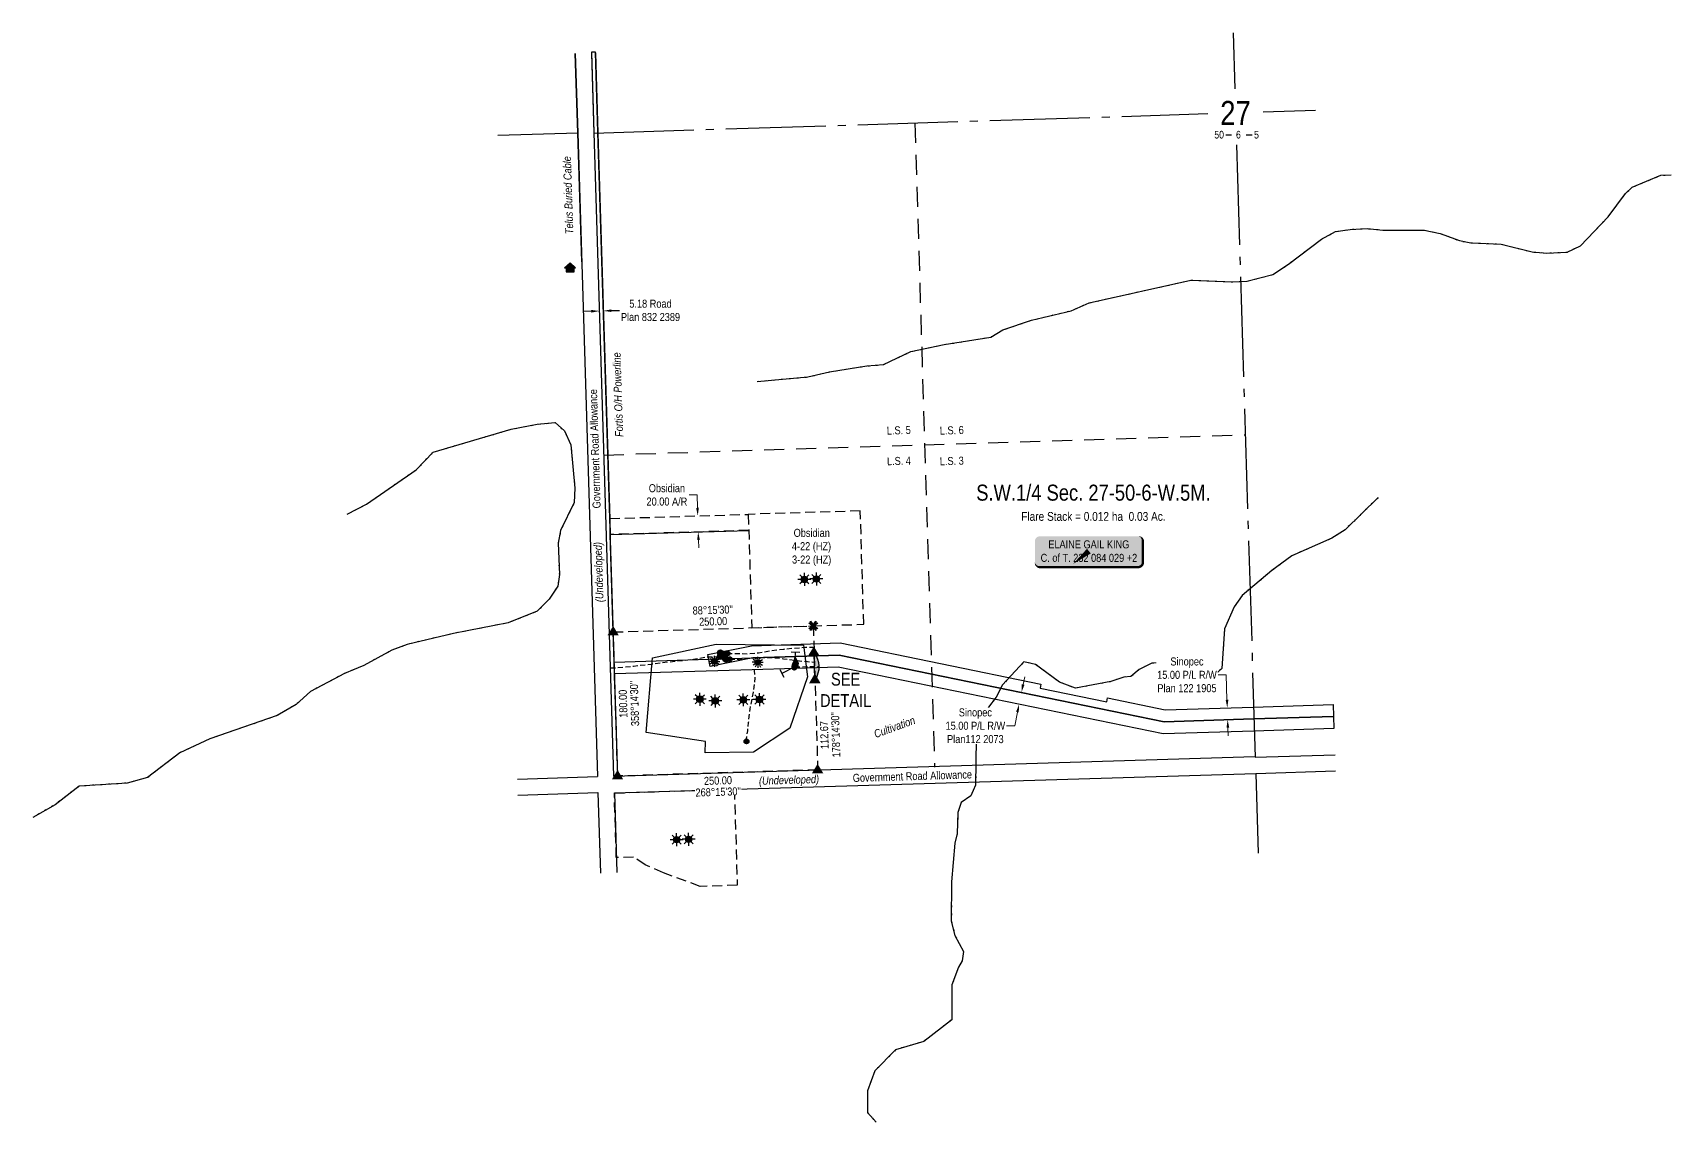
# Model space of a CAD drawing. Extents: x 645350 to 649333, y 5911684 to 5914708.
# Drawn here: x 645350 to 647396, y 5911684 to 5913045 of the extents above; entities that cross this region are included whole.
import ezdxf
from ezdxf.enums import TextEntityAlignment as Align

# ---------------------------------------------------------------- set-up
doc = ezdxf.new("R2010")
doc.units = 0
doc.header["$LTSCALE"] = 5
doc.header["$PDSIZE"] = 5
for name, pattern in [('foc-ACCESSROAD', [3.75, 2.5, -1.25]), ('foc-LSD', [8, 5, -3]), ('foc-QUARTERLINE', [33, 25, -3, 2, -3]), ('foc-TIELINE', [1.875, 1.25, -0.625]), ('foc-WHEELTRACKS', [2, 0.4, -1.6]), ('UG_PIPE', [1.875, 1.25, -0.625])]:
    doc.linetypes.add(name, pattern=pattern)
doc.layers.get('Defpoints').update_dxf_attribs({"color": 9})
for name, color, linetype in [('10', 1, 'Continuous'), ('9', 3, 'Continuous'), ('AS-FENCE', 48, 'foc-FENCE'), ('AS-PIPE-AG', 44, 'Continuous'), ('AS-PIPE-UG', 44, 'UG_PIPE'), ('AS-POWER', 104, 'foc-POWER'), ('AS-RESIDENCE', 14, 'Continuous'), ('AS-SYMBOL', 7, 'Continuous'), ('AS-TELUS', 224, 'foc-TEL'), ('C-RW', 13, 'Continuous'), ('C-SYMBOL', 7, 'Continuous'), ('C-WS', 13, 'foc-ACCESSROAD'), ('C-WS-S', 13, 'Continuous'), ('CG-NOTES', 7, 'Continuous'), ('DETAIL-T', 7, 'Continuous'), ('F-AR', 190, 'foc-ACCESSROAD'), ('F-WS', 190, 'foc-ACCESSROAD'), ('F-WS-S', 190, 'Continuous'), ('L-AREAREQUIRED', 7, 'Continuous'), ('L-BD', 7, 'Continuous'), ('L-MON', 1, 'Continuous'), ('L-ROAD-T', 7, 'Continuous'), ('L-SEC', 7, 'Continuous'), ('L-SECLBL', 7, 'Continuous'), ('L-SECQ', 8, 'foc-QUARTERLINE'), ('L-SECTION-LSD', 7, 'foc-LSD'), ('L-TITLEDB', 4, 'Continuous'), ('L-TITLEDB-T', 4, 'Continuous'), ('P-TEMP-H', 41, 'Continuous'), ('P-TEMP_WORKSPACE', 46, 'Continuous'), ('T-TIE', 201, 'foc-TIELINE'), ('T-WATER-P3', 160, 'foc-WHEELTRACKS')]:
    doc.layers.add(name, color=color, linetype=linetype)
for name, color, linetype, lineweight in [('C-RW-T', 13, 'Continuous', 9), ('F-AR-T', 190, 'Continuous', 9), ('F-WS-T', 190, 'Continuous', 9), ('T-TEXT', 48, 'Continuous', 18)]:
    doc.layers.add(name, color=color, linetype=linetype, lineweight=lineweight)
doc.styles.add('100L', font='ARIALN.TTF', dxfattribs={"height": 11})
doc.styles.add('175L', font='ARIALN.TTF', dxfattribs={"height": 20})
doc.styles.add('80', font='ARIALN.TTF', dxfattribs={"height": 10})
doc.styles.add('80CG', font='ARIALN.TTF', dxfattribs={"height": 10})
doc.styles.add('80L', font='ARIALN.TTF', dxfattribs={"height": 10})
doc.styles.add('80LS', font='ARIALNI.TTF', dxfattribs={"height": 10})
doc.styles.add('foc-LtypeFont', font='ARIALN.TTF', dxfattribs={"height": 7.35})
doc.styles.add('SIMPLEX', font='ARIALN.TTF')
doc.linetypes.add('foc-FENCE', pattern='A,10,-1,["X",foc-LtypeFont,S=0.2,R=0,X=-0.625,Y=-0.75],-1.24', length=12.24)
doc.linetypes.add('foc-POWER', pattern='A,6,-1,["P",foc-LtypeFont,S=0.2,R=0,X=-0.625,Y=-0.75],-1.24,4', length=12.24)
doc.linetypes.add('foc-POWER-NOLINE', pattern='A,0,-4,["P",foc-LtypeFont,S=0.2,R=0,X=-0.625,Y=-0.75],-8.24', length=12.24)
doc.linetypes.add('foc-TEL', pattern='A,2,-1,["T",foc-LtypeFont,S=0.2,R=0,X=-0.425,Y=-0.75],-1.24,8', length=12.24)
doc.linetypes.add('foc-TOPO-flowdirection-NOLINE', pattern='A,0,[">",foc-LtypeFont,S=0.3,R=0,X=0,Y=-0.945],-20,[">",foc-LtypeFont,S=0.3,R=0,X=0,Y=-0.945],0', length=20)
doc.dimstyles.new('Compass 5 000', dxfattribs={"dimscale": 5, "dimtxt": 9, "dimasz": 2, "dimexe": 0.2, "dimexo": 0.0625, "dimgap": 0.5, "dimtad": 0, "dimtih": 1, "dimtoh": 1, "dimzin": 0, "dimdsep": 46, "dimtxsty": '80CG', "dimcen": 0.1, "dimse1": 1, "dimse2": 1, "dimclrd": 256, "dimclrt": 256, "dimaunit": 1, "dimadec": 4, "dimazin": 0, "dimtfac": 0.06, "dimtofl": 0, "dimtmove": 0, "dimatfit": 1, "dimfxl": 0.2, "dimtolj": 1, "dimtzin": 0, "dimlwd": -1, "dimarcsym": 0})

# ---------------------------------------------------------------- blocks, each defined once
blk = doc.blocks.new('L-SECLBL')
at = {"layer": '9', "color": 7}
for p, q in [((-5.1, -27.8), (-12.3, -27.8)), ((20.7, -27.8), (13.5, -27.8))]:
    blk.add_line(p, q, dxfattribs=at)
at = {"layer": '10', "color": 2, "style": 'SIMPLEX'}
blk.add_attdef('SEC', text='', height=30, dxfattribs=at).set_placement((0, 0), align=Align.MIDDLE)
at = {"layer": '10', "color": 5, "style": '80L'}
blk.add_attdef('TWP', text='', height=9.5, dxfattribs=at).set_placement((-14.4, -27.4), align=Align.MIDDLE_RIGHT)
blk.add_attdef('RGE', text='', height=9.5, dxfattribs=at).set_placement((3.6, -27.4), align=Align.MIDDLE_CENTER)
blk.add_attdef('MER', text='', height=9.5, dxfattribs=at).set_placement((23.2, -27.4), align=Align.MIDDLE_LEFT)
blk = doc.blocks.new('*U438')
h = blk.add_hatch(color=59)
edge = h.paths.add_edge_path()
edge.add_line((-61.5, -20), (61.5, -20))
edge.add_arc((61.5, -14), 6, 270, 360)
edge.add_line((67.5, -14), (67.5, 12.5))
edge.add_arc((61.5, 12.5), 6, 0, 90)
edge.add_line((61.5, 18.5), (-61.5, 18.5))
edge.add_arc((-61.5, 12.5), 6, 90, 180)
edge.add_line((-67.5, 12.5), (-67.5, -14))
edge.add_arc((-61.5, -14), 6, 180, 270)
at = {"color": 1, "flags": 128}
blk.add_lwpolyline([(-61.5, -20, 3, 3, 0), (61.5, -20, 3, 3, 0.414214), (67.5, -14, 3, 3, 0), (67.5, 12.5, 3, 0, 0.414214), (61.5, 18.5, 0, 0, 0), (-61.5, 18.5, 0, 0, 0.414214), (-67.5, 12.5, 0, 0, 0), (-67.5, -14, 0, 3, 0.414214)], format="xyseb", close=True, dxfattribs=at)
blk.add_lwpolyline([(-19.8, -16.1, 0, 7.5, 0), (0, 0, 0, 0, 0)], format="xyseb", dxfattribs=at)
at = {"color": 1, "style": '80'}
blk.add_attdef('ENTER_TEXT_001', (-36, -5), '', height=10, dxfattribs=at)
blk = doc.blocks.new('*D439')
at = {"layer": 'C-RW-T', "transparency": 16777216}
for p, q in [((646840.4, 5912242.5), (646830.4, 5912242.5)), ((646841.3, 5912211.3), (646840.4, 5912242.5)), ((646842.4, 5912176.5), (646842.7, 5912166.5))]:
    blk.add_line(p, q, dxfattribs=at)
for points in [[(646843, 5912211.4), (646839.7, 5912211.3), (646841.7, 5912201.3)], [(646844.1, 5912176.5), (646840.7, 5912176.4), (646842.1, 5912186.4)]]:
    blk.add_solid(points, dxfattribs=at)
at = {"layer": 'Defpoints', "color": 0, "transparency": 16777216}
for p in [(646822.4, 5912200.8), (646841.7, 5912201.3), (646822.8, 5912185.9)]:
    blk.add_point(p, dxfattribs=at)
at = {"layer": 'C-RW-T', "transparency": 16777216, "insert": (646791.3, 5912242.5), "char_height": 10, "attachment_point": 5, "style": '80CG', "bg_fill": 3, "box_fill_scale": 1.1, "bg_fill_color": 256, "bg_fill_true_color": 13158600, "bg_fill_transparency": 0}
blk.add_mtext('\\A1;Sinopec\\P15.00 P/L R/W\\PPlan 122 1905', dxfattribs=at)
blk = doc.blocks.new('GAS')
h = blk.add_hatch(color=255)
h.dxf.hatch_style = 1
edge = h.paths.add_edge_path()
edge.add_arc((0, 0), 0.9, 0, 360)
for p, q in [((-0.81, 0), (-1.62, 0)), ((-0.57, 0.57), (-1.14, 1.14)), ((0, 0.81), (0, 1.62)), ((0.57, 0.57), (1.14, 1.14)), ((1.62, 0), (0.81, 0)), ((-0.57, -0.57), (-1.14, -1.14)), ((0, -0.81), (0, -1.62)), ((1.14, -1.14), (0.57, -0.57))]:
    blk.add_line(p, q)
blk.add_circle((0, 0), 0.8)
blk = doc.blocks.new('*D440')
at = {"layer": 'Defpoints', "color": 0, "transparency": 16777216}
for p in [(646057.4, 5912693.8), (646062.4, 5912697.2), (646062.5, 5912694)]:
    blk.add_point(p, dxfattribs=at)
at = {"layer": 'L-TITLEDB-T', "transparency": 16777216}
for p, q in [((646047.3, 5912696.7), (646037.3, 5912696.4)), ((646072.4, 5912697.5), (646082.4, 5912697.8))]:
    blk.add_line(p, q, dxfattribs=at)
for points in [[(646047.2, 5912698.4), (646047.3, 5912695), (646057.3, 5912697)], [(646072.4, 5912699.1), (646072.5, 5912695.8), (646062.4, 5912697.2)]]:
    blk.add_solid(points, dxfattribs=at)
at = {"layer": 'L-TITLEDB-T', "transparency": 16777216, "insert": (646121.2, 5912697.8), "char_height": 10, "attachment_point": 5, "style": '80CG'}
blk.add_mtext('\\A1;5.18 Road\\PPlan 832 2389', dxfattribs=at)
blk = doc.blocks.new('*D441')
at = {"layer": 'C-RW-T', "transparency": 16777216}
for p, q in [((646586.6, 5912230.4), (646588.6, 5912240.2)), ((646579.6, 5912196), (646576.1, 5912178.9)), ((646576.1, 5912178.9), (646566.1, 5912178.9))]:
    blk.add_line(p, q, dxfattribs=at)
for points in [[(646585, 5912230.7), (646588.3, 5912230), (646584.6, 5912220.6)], [(646577.9, 5912196.4), (646581.2, 5912195.7), (646581.6, 5912205.8)]]:
    blk.add_solid(points, dxfattribs=at)
at = {"layer": 'Defpoints', "color": 0, "transparency": 16777216}
for p in [(646527.8, 5912216.9), (646530.8, 5912231.6), (646581.6, 5912205.8)]:
    blk.add_point(p, dxfattribs=at)
at = {"layer": 'C-RW-T', "transparency": 16777216, "insert": (646527, 5912178.9), "char_height": 10, "attachment_point": 5, "style": '80CG', "bg_fill": 3, "box_fill_scale": 1.1, "bg_fill_color": 256, "bg_fill_true_color": 13158600, "bg_fill_transparency": 0}
blk.add_mtext('\\A1;Sinopec\\P15.00 P/L R/W\\PPlan112 2073', dxfattribs=at)
blk = doc.blocks.new('*D442')
at = {"layer": 'Defpoints', "color": 0, "transparency": 16777216}
for p in [(646166.5, 5912440.7), (646180.2, 5912441.1), (646167.1, 5912420.7)]:
    blk.add_point(p, dxfattribs=at)
at = {"layer": 'F-AR-T', "transparency": 16777216}
for p, q in [((646179.4, 5912467.3), (646169.4, 5912467.3)), ((646179.9, 5912451.1), (646179.4, 5912467.3)), ((646181.1, 5912411.1), (646181.4, 5912401.1))]:
    blk.add_line(p, q, dxfattribs=at)
for points in [[(646181.6, 5912451.2), (646178.2, 5912451.1), (646180.2, 5912441.1)], [(646182.8, 5912411.2), (646179.5, 5912411.1), (646180.8, 5912421.1)]]:
    blk.add_solid(points, dxfattribs=at)
at = {"layer": 'F-AR-T', "transparency": 16777216, "insert": (646141.7, 5912467.3), "char_height": 10, "attachment_point": 5, "style": '80CG'}
blk.add_mtext('\\A1;Obsidian\\P20.00 A/R', dxfattribs=at)
blk = doc.blocks.new('res_occ')
for points in [[(0.1, 0.89), (-1.26, -0.37), (1.46, -0.37)], [(-0.9, -1.43), (1.1, -1.43), (1.1, -0.37), (-0.9, -0.37)]]:
    blk.add_hatch(color=14).paths.add_polyline_path(points)
at = {"color": 14}
for points in [[(0.1, 0.89), (-1.26, -0.37), (1.46, -0.37)], [(-0.9, -1.43), (1.1, -1.43), (1.1, -0.37), (-0.9, -0.37)]]:
    blk.add_lwpolyline(points, close=True, dxfattribs=at)
blk = doc.blocks.new('STRIA')
blk.add_hatch(color=255).paths.add_polyline_path([(-0.04, 1.52), (-1.47, -0.87), (1.39, -0.87)])
blk = doc.blocks.new('STRIAA')
blk.add_blockref('STRIA', (0, 0))
blk = doc.blocks.new('STRIB')
at = {"color": 1}
blk.add_solid([(-1.12, -0.67), (-0.04, 1.13), (1.04, -0.67)], dxfattribs=at)
blk = doc.blocks.new('STRIBB')
blk.add_blockref('STRIB', (0, 0))
blk = doc.blocks.new('STRICC')
for name in ['STRIAA', 'STRIBB']:
    blk.add_blockref(name, (0, 0))
blk = doc.blocks.new('fdspike')
blk.add_blockref('STRICC', (0, 0))
blk = doc.blocks.new('TRIA')
blk.add_hatch(color=255).paths.add_polyline_path([(-0.04, 1.52), (-1.47, -0.87), (1.39, -0.87)])
blk = doc.blocks.new('TRIAA')
blk.add_blockref('TRIA', (0, 0))
blk = doc.blocks.new('TRIB')
at = {"color": 1}
blk.add_lwpolyline([(-1.12, -0.67), (-0.04, 1.13), (1.04, -0.67)], close=True, dxfattribs=at)
blk = doc.blocks.new('TRIBB')
blk.add_blockref('TRIB', (0, 0))
blk = doc.blocks.new('TRICC')
for name in ['TRIAA', 'TRIBB']:
    blk.add_blockref(name, (0, 0))
blk = doc.blocks.new('plspike')
blk.add_blockref('TRICC', (0, 0))
blk = doc.blocks.new('*U455')
at = {"color": 72}
blk.add_line((1.1, -0.05), (-1.1, 0.05), dxfattribs=at)
at = {"layer": 'AS-SYMBOL', "color": 72, "flags": 128}
blk.add_lwpolyline([(-0.18, -3.65), (0, 0)], dxfattribs=at)
blk = doc.blocks.new('*U454')
at = {"color": 72}
blk.add_line((-0.49, 0.98), (0.49, -0.98), dxfattribs=at)
at = {"layer": 'AS-SYMBOL', "color": 72, "flags": 128}
blk.add_lwpolyline([(3.27, 1.64), (0, 0)], dxfattribs=at)
blk = doc.blocks.new('RISER')
h = blk.add_hatch(color=255)
h.dxf.hatch_style = 1
edge = h.paths.add_edge_path()
edge.add_arc((0, 0), 0.7, 0, 360)
blk.add_hatch(color=48).paths.add_polyline_path([(0.58, -0.15), (-0.58, -0.15, 0.774597)])
at = {"color": 48}
blk.add_line((-0.58, -0.15), (0.58, -0.15), dxfattribs=at)
blk.add_circle((0, 0), 0.6, dxfattribs=at)
blk = doc.blocks.new('PIG')
h = blk.add_hatch(color=255)
h.dxf.hatch_style = 1
edge = h.paths.add_edge_path()
edge.add_arc((0, 0), 0.85, 0, 360)
at = {"layer": 'AS-SYMBOL'}
h = blk.add_hatch(color=48, dxfattribs=at)
h.dxf.hatch_style = 1
h.paths.add_polyline_path([(-0.1, 0, 1), (-0.55, 0, 1)])
h = blk.add_hatch(color=48, dxfattribs=at)
h.dxf.hatch_style = 1
h.paths.add_polyline_path([(0.1, 0, 1), (0.55, 0, 1)])
at = {"layer": 'AS-SYMBOL', "color": 48}
for centre, radius in [((0, 0), 0.75), ((-0.33, 0), 0.225), ((0.33, 0), 0.225)]:
    blk.add_circle(centre, radius, dxfattribs=at)
blk = doc.blocks.new('TEMP')
h = blk.add_hatch(color=255)
h.dxf.hatch_style = 1
h.paths.add_polyline_path([(0, 0.25), (-0.67, 1.15), (-0.67, 0.67), (-1.15, 0.67), (-0.25, 0), (-1.15, -0.67), (-0.67, -0.67), (-0.67, -1.15), (0, -0.25), (0.67, -1.15), (0.67, -0.67), (1.15, -0.67), (0.25, 0), (1.15, 0.67), (0.67, 0.67), (0.67, 1.15)])
h.paths.add_polyline_path([(0.57, 0.85), (0.57, 0.57), (0.85, 0.57), (0.08, 0), (0.85, -0.57), (0.57, -0.57), (0.57, -0.85), (0, -0.08), (-0.57, -0.85), (-0.57, -0.57), (-0.85, -0.57), (-0.08, 0), (-0.85, 0.57), (-0.57, 0.57), (-0.57, 0.85), (0, 0.08)], flags=16)
h = blk.add_hatch(color=1)
h.dxf.hatch_style = 1
h.paths.add_polyline_path([(0, 0.08), (-0.57, 0.85), (-0.57, 0.57), (-0.85, 0.57), (-0.08, 0), (-0.85, -0.57), (-0.57, -0.57), (-0.57, -0.85), (0, -0.08), (0.57, -0.85), (0.57, -0.57), (0.85, -0.57), (0.08, 0), (0.85, 0.57), (0.57, 0.57), (0.57, 0.85)])
at = {"color": 1}
for p, q in [((-0.08, 0), (0.08, 0)), ((0, 0.08), (0, -0.08))]:
    blk.add_line(p, q, dxfattribs=at)
at = {"color": 255, "flags": 128}
blk.add_lwpolyline([(-0.25, 0), (-1.15, 0.67), (-0.67, 0.67), (-0.67, 1.15), (0, 0.25), (0.67, 1.15), (0.67, 0.67), (1.15, 0.67), (0.25, 0), (1.15, -0.67), (0.67, -0.67), (0.67, -1.15), (0, -0.25), (-0.67, -1.15), (-0.67, -0.67), (-1.15, -0.67)], close=True, dxfattribs=at)
at = {"color": 1, "flags": 128}
blk.add_lwpolyline([(-0.08, 0), (-0.85, 0.57), (-0.57, 0.57), (-0.57, 0.85), (0, 0.08), (0.57, 0.85), (0.57, 0.57), (0.85, 0.57), (0.08, 0), (0.85, -0.57), (0.57, -0.57), (0.57, -0.85), (0, -0.08), (-0.57, -0.85), (-0.57, -0.57), (-0.85, -0.57)], close=True, dxfattribs=at)
blk = doc.blocks.new('FLARE')
h = blk.add_hatch(color=255)
h.dxf.hatch_style = 1
h.paths.add_polyline_path([(0.16, 2.41, 0.114147), (0.13, 2.43), (0.11, 2.44, 0.261551), (0.01, 2.42), (0, 2.41, 0.131268), (-0.03, 2.37), (-0.04, 2.35, 0.041497), (-0.05, 2.33), (-0.05, 2.29, 0.015174), (-0.05, 2.29), (-0.06, 2.24, 0.004376), (-0.06, 2.24), (-0.07, 2.18), (-0.08, 2.11), (-0.09, 2.05), (-0.1, 1.98), (-0.12, 1.91), (-0.14, 1.83), (-0.17, 1.76), (-0.19, 1.68), (-0.22, 1.61), (-0.26, 1.53), (-0.29, 1.46), (-0.32, 1.39), (-0.36, 1.32), (-0.39, 1.25, 0.000505), (-0.39, 1.25), (-0.43, 1.18, 0.002398), (-0.43, 1.18), (-0.46, 1.1, 0.004177), (-0.46, 1.1), (-0.5, 1.03, 0.005735), (-0.5, 1.03), (-0.53, 0.95, 0.006994), (-0.53, 0.95), (-0.56, 0.87, 0.00791), (-0.57, 0.87), (-0.6, 0.78, 0.008323), (-0.6, 0.78), (-0.63, 0.69, 0.008095), (-0.63, 0.68), (-0.66, 0.59, 0.008067), (-0.66, 0.59), (-0.68, 0.49, 0.008387), (-0.68, 0.49), (-0.7, 0.39, 0.009056), (-0.71, 0.38), (-0.72, 0.28, 0.010123), (-0.72, 0.28), (-0.74, 0.18, 0.011689), (-0.74, 0.18), (-0.75, 0.08, 0.013925), (-0.75, 0.08), (-0.75, -0.02, 0.016488), (-0.75, -0.02), (-0.75, -0.11, 0.017255), (-0.75, -0.12), (-0.74, -0.2, 0.01735), (-0.74, -0.2), (-0.73, -0.28, 0.017311), (-0.73, -0.29), (-0.71, -0.36, 0.01715), (-0.71, -0.36), (-0.69, -0.43, 0.016886), (-0.69, -0.44), (-0.66, -0.5, 0.016546), (-0.66, -0.5), (-0.63, -0.56, 0.016164), (-0.63, -0.56), (-0.6, -0.61, 0.016329), (-0.6, -0.62), (-0.57, -0.66, 0.018828), (-0.57, -0.67), (-0.54, -0.71, 0.022087), (-0.53, -0.71), (-0.5, -0.75, 0.025345), (-0.49, -0.76), (-0.46, -0.78, 0.028234), (-0.45, -0.79), (-0.42, -0.82, 0.030298), (-0.41, -0.82), (-0.37, -0.84, 0.031129), (-0.36, -0.85), (-0.32, -0.86, 0.030544), (-0.31, -0.87), (-0.27, -0.88, 0.028465), (-0.26, -0.88), (-0.22, -0.89, 0.025311), (-0.21, -0.89), (-0.16, -0.89, 0.02283), (-0.15, -0.89), (-0.11, -0.89, 0.021226), (-0.1, -0.89), (-0.05, -0.88, 0.020401), (-0.04, -0.88), (0, -0.87, 0.020299), (0.01, -0.87), (0.05, -0.85, 0.020911), (0.06, -0.85), (0.11, -0.83, 0.022277), (0.11, -0.83), (0.15, -0.81, 0.023712), (0.16, -0.8), (0.2, -0.78, 0.022408), (0.21, -0.78), (0.24, -0.75, 0.01993), (0.25, -0.74), (0.28, -0.72, 0.017146), (0.28, -0.71), (0.31, -0.68, 0.014211), (0.32, -0.68), (0.35, -0.64, 0.011221), (0.35, -0.64), (0.37, -0.61, 0.008212), (0.38, -0.61), (0.4, -0.57, 0.005172), (0.4, -0.57), (0.42, -0.54, 0.002523), (0.43, -0.54), (0.45, -0.5, 0.001671), (0.45, -0.5), (0.47, -0.47, 0.001229), (0.47, -0.47), (0.49, -0.44, 0.00075), (0.49, -0.44), (0.51, -0.41, 0.00026), (0.51, -0.41), (0.54, -0.37), (0.56, -0.34), (0.58, -0.3), (0.61, -0.27), (0.63, -0.23, 0.001311), (0.63, -0.23), (0.66, -0.19, 0.003726), (0.66, -0.19), (0.69, -0.15, 0.006065), (0.69, -0.14), (0.72, -0.1, 0.008452), (0.72, -0.1), (0.74, -0.05, 0.010991), (0.75, -0.05), (0.77, 0, 0.013767), (0.77, 0), (0.79, 0.05, 0.016839), (0.8, 0.05), (0.81, 0.1, 0.019104), (0.82, 0.11), (0.83, 0.15, 0.016987), (0.83, 0.16), (0.84, 0.21, 0.013636), (0.84, 0.21), (0.85, 0.26, 0.010244), (0.85, 0.27), (0.86, 0.31, 0.006846), (0.86, 0.32), (0.86, 0.37, 0.003419), (0.86, 0.37), (0.86, 0.41), (0.87, 0.46), (0.87, 0.5), (0.88, 0.54), (0.88, 0.59), (0.89, 0.63, 0.001278), (0.89, 0.63), (0.89, 0.67, 0.004735), (0.89, 0.67), (0.9, 0.71, 0.008354), (0.9, 0.72), (0.9, 0.76, 0.012059), (0.9, 0.76), (0.9, 0.8, 0.015712), (0.9, 0.81), (0.9, 0.85, 0.018457), (0.9, 0.85), (0.9, 0.89, 0.018102), (0.9, 0.9), (0.89, 0.94, 0.016533), (0.89, 0.95), (0.88, 0.99, 0.014576), (0.88, 0.99), (0.87, 1.03, 0.012435), (0.86, 1.04), (0.85, 1.08, 0.010283), (0.85, 1.09), (0.83, 1.13, 0.00824), (0.83, 1.13), (0.81, 1.18, 0.00638), (0.81, 1.18), (0.78, 1.23, 0.004735), (0.78, 1.23), (0.76, 1.29, 0.003388), (0.75, 1.29), (0.73, 1.34, 0.002345), (0.73, 1.34), (0.7, 1.4, 0.001492), (0.7, 1.4), (0.67, 1.46, 0.000746), (0.67, 1.46), (0.63, 1.51), (0.6, 1.57), (0.57, 1.62), (0.55, 1.68), (0.52, 1.73), (0.49, 1.78), (0.47, 1.83), (0.45, 1.87), (0.42, 1.92), (0.4, 1.97), (0.38, 2.02), (0.35, 2.08, 0.000332), (0.35, 2.08), (0.33, 2.13, 0.001849), (0.33, 2.13), (0.3, 2.19, 0.0038), (0.3, 2.19), (0.27, 2.24, 0.006473), (0.27, 2.24), (0.25, 2.29, 0.010865), (0.24, 2.3), (0.22, 2.34, 0.019524), (0.22, 2.34), (0.19, 2.38, 0.041077), (0.18, 2.39)])
at = {"color": 48, "flags": 128}
for points in [[(0.11, -0.72), (0.07, -0.74), (0.03, -0.76), (-0.02, -0.77), (-0.07, -0.78), (-0.11, -0.79), (-0.16, -0.79), (-0.2, -0.79), (-0.25, -0.78), (-0.29, -0.77), (-0.32, -0.76), (-0.36, -0.74), (-0.4, -0.71), (-0.43, -0.68), (-0.46, -0.65), (-0.49, -0.61), (-0.52, -0.56), (-0.54, -0.51), (-0.57, -0.46), (-0.59, -0.4), (-0.61, -0.33), (-0.63, -0.26), (-0.64, -0.19), (-0.65, -0.11), (-0.65, -0.02), (-0.65, 0.07), (-0.64, 0.17), (-0.63, 0.27), (-0.61, 0.36), (-0.58, 0.46), (-0.56, 0.56), (-0.53, 0.66), (-0.5, 0.75), (-0.47, 0.83), (-0.44, 0.91), (-0.41, 0.99), (-0.37, 1.06), (-0.34, 1.13), (-0.3, 1.2), (-0.27, 1.27), (-0.23, 1.34), (-0.2, 1.42), (-0.16, 1.49), (-0.13, 1.57), (-0.1, 1.65), (-0.07, 1.73), (-0.04, 1.8), (-0.02, 1.88), (0, 1.96), (0.01, 2.03), (0.02, 2.1), (0.03, 2.17), (0.04, 2.22), (0.05, 2.27), (0.05, 2.31), (0.06, 2.34), (0.08, 2.35), (0.09, 2.34), (0.11, 2.32), (0.13, 2.29), (0.16, 2.25), (0.18, 2.2), (0.21, 2.14), (0.24, 2.09), (0.26, 2.03), (0.29, 1.98), (0.31, 1.93), (0.33, 1.88), (0.36, 1.83), (0.38, 1.78), (0.41, 1.73), (0.43, 1.68), (0.46, 1.63), (0.49, 1.58), (0.52, 1.52), (0.55, 1.47), (0.58, 1.41), (0.61, 1.35), (0.64, 1.3), (0.67, 1.24), (0.69, 1.19), (0.72, 1.14), (0.74, 1.09), (0.75, 1.05), (0.77, 1), (0.78, 0.96), (0.79, 0.92), (0.8, 0.88), (0.8, 0.84), (0.8, 0.8), (0.8, 0.76), (0.8, 0.72), (0.79, 0.68), (0.79, 0.64), (0.78, 0.6), (0.78, 0.56), (0.77, 0.51), (0.77, 0.47), (0.76, 0.42), (0.76, 0.37), (0.76, 0.33), (0.75, 0.28), (0.74, 0.23), (0.73, 0.18), (0.72, 0.13), (0.7, 0.09), (0.68, 0.04), (0.66, 0), (0.63, -0.05), (0.61, -0.09), (0.58, -0.13), (0.55, -0.17), (0.53, -0.21), (0.5, -0.25), (0.48, -0.28), (0.45, -0.32), (0.43, -0.35), (0.41, -0.38), (0.39, -0.42), (0.37, -0.45), (0.34, -0.48), (0.32, -0.51), (0.3, -0.55), (0.27, -0.58), (0.24, -0.61), (0.21, -0.64), (0.18, -0.67), (0.15, -0.7)], [(0.02, -0.75), (-0.01, -0.76), (-0.03, -0.77), (-0.05, -0.78), (-0.08, -0.78), (-0.11, -0.79), (-0.13, -0.79), (-0.16, -0.79), (-0.18, -0.78), (-0.2, -0.78), (-0.23, -0.77), (-0.25, -0.76), (-0.26, -0.74), (-0.28, -0.73), (-0.3, -0.71), (-0.32, -0.69), (-0.33, -0.66), (-0.35, -0.63), (-0.36, -0.6), (-0.37, -0.57), (-0.39, -0.53), (-0.4, -0.49), (-0.4, -0.45), (-0.41, -0.41), (-0.41, -0.36), (-0.41, -0.31), (-0.4, -0.25), (-0.39, -0.2), (-0.38, -0.14), (-0.37, -0.09), (-0.36, -0.03), (-0.34, 0.02), (-0.32, 0.07), (-0.31, 0.12), (-0.29, 0.16), (-0.27, 0.21), (-0.25, 0.25), (-0.23, 0.29), (-0.21, 0.33), (-0.19, 0.37), (-0.17, 0.41), (-0.15, 0.45), (-0.14, 0.49), (-0.12, 0.53), (-0.1, 0.58), (-0.08, 0.62), (-0.07, 0.66), (-0.06, 0.71), (-0.05, 0.75), (-0.04, 0.79), (-0.03, 0.83), (-0.03, 0.87), (-0.02, 0.9), (-0.02, 0.93), (-0.01, 0.95), (-0.01, 0.96), (0, 0.97), (0.01, 0.96), (0.02, 0.95), (0.03, 0.94), (0.04, 0.91), (0.06, 0.88), (0.07, 0.86), (0.09, 0.82), (0.1, 0.79), (0.12, 0.76), (0.13, 0.74), (0.14, 0.71), (0.16, 0.68), (0.17, 0.65), (0.18, 0.63), (0.2, 0.6), (0.21, 0.57), (0.23, 0.54), (0.25, 0.51), (0.26, 0.47), (0.28, 0.44), (0.3, 0.41), (0.31, 0.38), (0.33, 0.35), (0.34, 0.32), (0.36, 0.29), (0.37, 0.27), (0.38, 0.24), (0.39, 0.22), (0.39, 0.19), (0.4, 0.17), (0.4, 0.15), (0.41, 0.13), (0.41, 0.1), (0.41, 0.08), (0.4, 0.06), (0.4, 0.04), (0.4, 0.01), (0.39, -0.01), (0.39, -0.03), (0.39, -0.06), (0.39, -0.08), (0.38, -0.11), (0.38, -0.14), (0.38, -0.16), (0.38, -0.19), (0.37, -0.22), (0.37, -0.24), (0.36, -0.27), (0.35, -0.3), (0.34, -0.32), (0.32, -0.35), (0.31, -0.37), (0.3, -0.4), (0.28, -0.42), (0.27, -0.44), (0.25, -0.46), (0.24, -0.48), (0.22, -0.5), (0.21, -0.52), (0.2, -0.54), (0.19, -0.56), (0.17, -0.58), (0.16, -0.6), (0.15, -0.61), (0.14, -0.63), (0.12, -0.65), (0.11, -0.67), (0.09, -0.69), (0.08, -0.7), (0.06, -0.72), (0.04, -0.74)]]:
    blk.add_lwpolyline(points, close=True, dxfattribs=at)
blk = doc.blocks.new('lightpole')
h = blk.add_hatch(color=255)
h.dxf.hatch_style = 1
h.paths.add_polyline_path([(-0.78, 0, 1), (0.78, 0, 1)])
h.paths.add_polyline_path([(0.68, 0, -1), (-0.68, 0, -1)], flags=16)
h = blk.add_hatch(color=48)
h.dxf.hatch_style = 1
edge = h.paths.add_edge_path()
edge.add_arc((0, 0), 0.682, 0, 360)
at = {"color": 48}
for p, q in [((-0.86, 0), (-1.38, 0)), ((-0.75, 0.43), (-1.19, 0.69)), ((-0.43, 0.75), (-0.69, 1.19)), ((0, 0.86), (0, 1.38)), ((0.43, 0.75), (0.69, 1.19)), ((0.75, 0.43), (1.19, 0.69)), ((0.86, 0), (1.38, 0)), ((-0.75, -0.43), (-1.19, -0.69)), ((-0.43, -0.75), (-0.69, -1.19)), ((0, -0.86), (0, -1.38)), ((0.43, -0.75), (0.69, -1.19)), ((0.75, -0.43), (1.19, -0.69))]:
    blk.add_line(p, q, dxfattribs=at)
blk.add_circle((0, 0), 0.682, dxfattribs=at)

msp = doc.modelspace()

# ---------------------------------------------------------------- hatches: boundary and pattern name
at = {"layer": 'P-TEMP-H'}
h = msp.add_hatch(color=256, dxfattribs=at)
h.dxf.hatch_style = 1
edge = h.paths.add_edge_path()
edge.add_line((646326.657, 5912236.196), (646325.597, 5912270.397))
edge.add_arc((646301.505, 5912252.533), 29.992, -33.004153, 36.556991, ccw=False)

# ---------------------------------------------------------------- linework, layer by layer
at = {"layer": 'AS-FENCE', "flags": 128}
msp.add_lwpolyline([(646123.551, 5912263.714), (646203.432, 5912280.82), (646312.184, 5912279.518), (646317.502, 5912240.111), (646295.07, 5912175.987), (646250.029, 5912145.859), (646189.372, 5912145.239), (646189.751, 5912159.367), (646115.758, 5912170.611), (646123.552, 5912263.725)], close=True, dxfattribs=at)
at = {"layer": 'AS-PIPE-AG', "flags": 128}
for points in [[(646207.791, 5912264.865), (646209.681, 5912264.856), (646212.981, 5912264.706)], [(646209.545, 5912269.831), (646209.628, 5912269.748), (646211.077, 5912269.725), (646210.97, 5912268.52), (646211.048, 5912268.409), (646210.999, 5912268.012)], [(646209.756, 5912269.81), (646209.644, 5912269.071), (646211.569, 5912268.956)], [(646210.908, 5912264.716), (646210.904, 5912263.055), (646214.241, 5912262.927)], [(646211.598, 5912269.68), (646211.567, 5912268.342)], [(646213.752, 5912262.98), (646213.729, 5912258.223)], [(646214.499, 5912263.01), (646217.697, 5912262.983), (646217.595, 5912262.217)], [(646215.537, 5912262.158), (646218.378, 5912262.179), (646220.077, 5912262.156)]]:
    msp.add_lwpolyline(points, dxfattribs=at)
at = {"layer": 'AS-PIPE-UG', "flags": 128}
for points in [[(646325.894, 5912276.683), (646314.834, 5912276.71), (646287.247, 5912274.354), (646271.12, 5912272.401), (646256.201, 5912269.731), (646243.583, 5912268.486), (646221.809, 5912268.93), (646217.475, 5912269.366)], [(646207.768, 5912264.85), (646190.103, 5912264.512), (646175.101, 5912261.594), (646151.481, 5912259.21), (646127.183, 5912256.402), (646122.579, 5912255.658), (646108.072, 5912254.133), (646099.913, 5912252.984), (646089.947, 5912251.96), (646077.459, 5912250.994), (646070.22, 5912250.66)], [(646220.163, 5912262.202), (646231.8, 5912262.232), (646242.928, 5912263.049), (646251.456, 5912263.877), (646265.412, 5912264.302), (646277.291, 5912263.943), (646287.549, 5912262.743), (646301.425, 5912260.79), (646313.264, 5912259.482), (646317.269, 5912259.292), (646326.124, 5912258.267)], [(646241.167, 5912159.408), (646241.189, 5912162.629), (646242.595, 5912172.46), (646243.683, 5912182.906), (646245.639, 5912199.862), (646249.975, 5912220.822), (646252.086, 5912238.837), (646251.083, 5912247.907), (646251.574, 5912250.478)]]:
    msp.add_lwpolyline(points, dxfattribs=at)
at = {"layer": 'AS-POWER', "linetype": 'foc-POWER-NOLINE', "flags": 128}
for points in [[(646071.361, 5912416.765), (646070.748, 5912436.751), (646055.945, 5912919.395), (646052.879, 5913019.349)], [(646080.261, 5912116.212), (646076.346, 5912243.854), (646075.898, 5912258.463), (646074.744, 5912296.081), (646071.012, 5912417.757), (646243.991, 5912423.063)]]:
    msp.add_lwpolyline(points, dxfattribs=at)
at = {"layer": 'AS-TELUS', "flags": 128}
msp.add_lwpolyline([(646035.269, 5912758.273), (646030.318, 5912919.681), (646027.286, 5913018.537)], dxfattribs=at)
at = {"layer": 'C-RW', "flags": 128}
for points in [[(646195.849, 5912253.128), (646192.805, 5912267.825), (646247.299, 5912278.855), (646358.322, 5912282.354), (646608.916, 5912230.909), (646607.902, 5912226.01), (646691.039, 5912208.928), (646692.043, 5912213.85), (646764.273, 5912198.978), (646874.142, 5912202.333), (646973.971, 5912205.382), (646974.473, 5912190.649), (646874.593, 5912187.498), (646762.974, 5912183.96), (646357.028, 5912267.287), (646249.06, 5912263.899)], [(646076.346, 5912243.854), (646075.898, 5912258.463), (646193.976, 5912262.169), (646249.06, 5912263.899), (646357.028, 5912267.287), (646762.974, 5912183.96), (646874.593, 5912187.498), (646974.473, 5912190.649), (646974.931, 5912175.354), (646875.032, 5912172.283), (646761.692, 5912168.827), (646355.727, 5912252.239), (646248.239, 5912249.013)]]:
    msp.add_lwpolyline(points, close=True, dxfattribs=at)
at = {"layer": 'C-WS'}
msp.add_lwpolyline([(646324.588, 5912303.68), (646330.111, 5912123.811), (646080.291, 5912116.213), (646074.768, 5912296.082)], close=True, dxfattribs=at)
at = {"layer": 'F-AR'}
msp.add_lwpolyline([(646243.381, 5912443.048), (646243.991, 5912423.063), (646071.012, 5912417.757), (646070.399, 5912437.743)], close=True, dxfattribs=at)
at = {"layer": 'F-WS'}
for points in [[(646387.601, 5912305.656), (646383.28, 5912447.316), (646243.381, 5912443.048), (646247.702, 5912301.374)], [(646078.528, 5912014.269), (646076.05, 5912094.96), (646225.953, 5912099.534), (646229.627, 5911979.665), (646183.352, 5911978.227), (646137.582, 5911995.062), (646114.462, 5912005.247), (646099.886, 5912014.923)]]:
    msp.add_lwpolyline(points, close=True, dxfattribs=at)
at = {"layer": 'L-SEC'}
for p, q in [((646027.286, 5913018.537), (646030.318, 5912919.681)), ((646047.384, 5913019.175), (646050.45, 5912919.226)), ((646030.319, 5912919.668), (646054.984, 5912115.437)), ((646050.419, 5912920.228), (646075.085, 5912116.054)), ((646075.085, 5912116.054), (646876.23, 5912140.499)), ((646876.531, 5912139.506), (646976.24, 5912142.784)), ((645955.031, 5912112.424), (646054.984, 5912115.437)), ((646076.05, 5912094.96), (646877.192, 5912119.405)), ((646877.192, 5912119.405), (646976.849, 5912122.682)), ((645955.638, 5912092.335), (646055.6, 5912095.408)), ((646055.6, 5912095.408), (646058.688, 5911994.84)), ((646076.05, 5912094.964), (646079.105, 5911995.463))]:
    msp.add_line(p, q, dxfattribs=at)
at = {"layer": 'L-SECQ'}
for p, q in [((646848.897, 5913044.607), (646851.037, 5912974.648)), ((646050.45, 5912919.226), (646817.18, 5912943.563)), ((646886.411, 5912945.761), (646951.877, 5912947.839)), ((645930.389, 5912916.653), (646030.318, 5912919.681)), ((646853.176, 5912904.699), (646876.579, 5912139.508)), ((646877.192, 5912119.405), (646880.3, 5912019.905))]:
    msp.add_line(p, q, dxfattribs=at)
at = {"layer": 'L-SECTION-LSD'}
for p, q in [((646451.36, 5912931.952), (646476.006, 5912127.285)), ((646063.102, 5912517.16), (646864.252, 5912542.567))]:
    msp.add_line(p, q, dxfattribs=at)
at = {"layer": 'L-TITLEDB', "flags": 128}
msp.add_lwpolyline([(646080.261, 5912116.212), (646055.596, 5912920.387), (646052.53, 5913020.341), (646047.354, 5913020.177), (646050.419, 5912920.228), (646075.085, 5912116.054)], close=True, dxfattribs=at)
at = {"layer": 'P-TEMP_WORKSPACE'}
msp.add_lwpolyline([(646326.657, 5912236.196), (646325.597, 5912270.397, -0.31319482)], format="xyb", close=True, dxfattribs=at)
at = {"layer": 'T-TIE', "flags": 128}
msp.add_lwpolyline([(646301.505, 5912252.533), (646331.491, 5912253.156)], dxfattribs=at)
at = {"layer": 'T-WATER-P3', "flags": 128}
for points in [[(646254.407, 5912609.065), (646317.84, 5912614.707), (646344.753, 5912621.085), (646391.296, 5912628.427), (646412.394, 5912630.206), (646446.412, 5912646.335), (646487.941, 5912655.122), (646546.415, 5912664.462), (646561.212, 5912673.337), (646597.045, 5912685.487), (646646.55, 5912697.458), (646669.117, 5912707.254), (646796.177, 5912735.514), (646846.417, 5912733.401), (646866.204, 5912734.223), (646898.589, 5912742.626), (646918.028, 5912755.449), (646959.365, 5912786.901), (646976.992, 5912796.343), (646995.348, 5912799.059), (647016.934, 5912799.956), (647035.927, 5912798.195), (647087.586, 5912798.089), (647107.426, 5912793.962), (647131.677, 5912784.909), (647145.755, 5912782.191), (647183.966, 5912780.475), (647222.657, 5912770.824), (647240.732, 5912769.472), (647266.214, 5912770.533), (647282.998, 5912778.589), (647317.235, 5912814.701), (647339.149, 5912843.844), (647347.54, 5912851.549), (647383.254, 5912866.552), (647396.204, 5912867.136)], [(645742.357, 5912443.166), (645766.316, 5912455.574), (645828.341, 5912498.698), (645849.949, 5912520.77), (645947.261, 5912549.443), (645979.74, 5912555.599), (646002.031, 5912557.576), (646013.721, 5912547.252), (646021.645, 5912530.012), (646026.897, 5912475.872), (646026.002, 5912457.669), (646008.971, 5912423.024), (646005.885, 5912406.979), (646007.353, 5912367.997), (646005.551, 5912353.509), (645994.664, 5912337.288), (645979.834, 5912321.954), (645943.495, 5912307.53), (645875.128, 5912294.174), (645817.278, 5912280.657), (645798.215, 5912273.258), (645763.112, 5912254.378), (645738.91, 5912244.213), (645696.454, 5912221.575), (645678.644, 5912205.67), (645654.903, 5912191.618), (645570.97, 5912162.598), (645533.248, 5912145.264), (645492.95, 5912114.157), (645467.56, 5912107.248), (645407.653, 5912103.556), (645377.382, 5912080.375), (645349.613, 5912064.176)], [(647030.137, 5912463.997), (646988.718, 5912423.684), (646972.191, 5912413.087), (646922.49, 5912391.348), (646897.287, 5912372.73), (646860.283, 5912341.759), (646850.07, 5912327.37), (646838.292, 5912300.001), (646834.789, 5912250.604), (646823.796, 5912240.537), (646787.615, 5912254.799), (646766.636, 5912257.381), (646747.275, 5912257.176), (646731.696, 5912249.019), (646721.097, 5912240.32), (646712.259, 5912239.802), (646696.132, 5912234.028), (646652.024, 5912225.885), (646632.195, 5912233.32), (646602.292, 5912255.501), (646587.447, 5912258.636), (646560.855, 5912230.05), (646553.082, 5912214.712), (646543.252, 5912201.99), (646530.001, 5912173.961), (646527.946, 5912162.014), (646527.313, 5912104.928), (646521.259, 5912091.613), (646509.305, 5912083.007), (646505.169, 5912070.521), (646504.447, 5912044.515), (646501.203, 5912032.219), (646497.351, 5911984.007), (646496.983, 5911935.039), (646501.334, 5911917.052), (646512.225, 5911897.084), (646510.605, 5911885.455), (646505.99, 5911877.305), (646497.742, 5911855.337), (646497.748, 5911811.793), (646462.69, 5911784.659), (646427.387, 5911774.181), (646401.457, 5911747.725), (646392.13, 5911722.863), (646392.208, 5911695.686), (646402.981, 5911683.686)]]:
    msp.add_lwpolyline(points, dxfattribs=at)
at = {"layer": 'T-WATER-P3', "linetype": 'foc-TOPO-flowdirection-NOLINE', "flags": 128}
for points in [[(646254.407, 5912609.065), (646317.84, 5912614.707), (646344.753, 5912621.085), (646391.296, 5912628.427), (646412.394, 5912630.206), (646446.412, 5912646.335), (646487.941, 5912655.122), (646546.415, 5912664.462), (646561.212, 5912673.337), (646597.045, 5912685.487), (646646.55, 5912697.458), (646669.117, 5912707.254), (646796.177, 5912735.514), (646846.417, 5912733.401), (646866.204, 5912734.223), (646898.589, 5912742.626), (646918.028, 5912755.449), (646959.365, 5912786.901), (646976.992, 5912796.343), (646995.348, 5912799.059), (647016.934, 5912799.956), (647035.927, 5912798.195), (647087.586, 5912798.089), (647107.426, 5912793.962), (647131.677, 5912784.909), (647145.755, 5912782.191), (647183.966, 5912780.475), (647222.657, 5912770.824), (647240.732, 5912769.472), (647266.214, 5912770.533), (647282.998, 5912778.589), (647317.235, 5912814.701), (647339.149, 5912843.844), (647347.54, 5912851.549), (647383.254, 5912866.552), (647396.204, 5912867.136)], [(645742.357, 5912443.166), (645766.316, 5912455.574), (645828.341, 5912498.698), (645849.949, 5912520.77), (645947.261, 5912549.443), (645979.74, 5912555.599), (646002.031, 5912557.576), (646013.721, 5912547.252), (646021.645, 5912530.012), (646026.897, 5912475.872), (646026.002, 5912457.669), (646008.971, 5912423.024), (646005.885, 5912406.979), (646007.353, 5912367.997), (646005.551, 5912353.509), (645994.664, 5912337.288), (645979.834, 5912321.954), (645943.495, 5912307.53), (645875.128, 5912294.174), (645817.278, 5912280.657), (645798.215, 5912273.258), (645763.112, 5912254.378), (645738.91, 5912244.213), (645696.454, 5912221.575), (645678.644, 5912205.67), (645654.903, 5912191.618), (645570.97, 5912162.598), (645533.248, 5912145.264), (645492.95, 5912114.157), (645467.56, 5912107.248), (645407.653, 5912103.556), (645377.382, 5912080.375), (645349.613, 5912064.176)], [(647030.137, 5912463.997), (646988.718, 5912423.684), (646972.191, 5912413.087), (646922.49, 5912391.348), (646897.287, 5912372.73), (646860.283, 5912341.759), (646850.07, 5912327.37), (646838.292, 5912300.001), (646834.789, 5912250.604), (646823.796, 5912240.537), (646787.615, 5912254.799), (646766.636, 5912257.381), (646747.275, 5912257.176), (646731.696, 5912249.019), (646721.097, 5912240.32), (646712.259, 5912239.802), (646696.132, 5912234.028), (646652.024, 5912225.885), (646632.195, 5912233.32), (646602.292, 5912255.501), (646587.447, 5912258.636), (646560.855, 5912230.05), (646553.082, 5912214.712), (646543.252, 5912201.99), (646530.001, 5912173.961), (646527.946, 5912162.014), (646527.313, 5912104.928), (646521.259, 5912091.613), (646509.305, 5912083.007), (646505.169, 5912070.521), (646504.447, 5912044.515), (646501.203, 5912032.219), (646497.351, 5911984.007), (646496.983, 5911935.039), (646501.334, 5911917.052), (646512.225, 5911897.084), (646510.605, 5911885.455), (646505.99, 5911877.305), (646497.742, 5911855.337), (646497.748, 5911811.793), (646462.69, 5911784.659), (646427.387, 5911774.181), (646401.457, 5911747.725), (646392.13, 5911722.863), (646392.208, 5911695.686), (646402.981, 5911683.686)]]:
    msp.add_lwpolyline(points, dxfattribs=at)

# ---------------------------------------------------------------- block references
at = {"layer": 'AS-RESIDENCE', "xscale": 4.998718100000002, "yscale": 4.998718100000002, "zscale": 4.998718100000002}
msp.add_blockref('res_occ', (646020.27, 5912752.962), dxfattribs=at)
at = {"layer": 'AS-SYMBOL'}
for name, p, xscale, yscale, zscale in [('PIG', (646208.603, 5912269.892), 4.998718100000001, 4.998718100000001, 4.998718100000001), ('RISER', (646208.609, 5912269.865), 4.998718100000001, 4.998718100000001, 4.998718100000001), ('lightpole', (646201.074, 5912259.277), 4.998718100000001, 4.998718100000001, 4.998718100000001), ('RISER', (646207.792, 5912264.881), 4.998718100000001, 4.998718100000001, 4.998718100000001), ('PIG', (646213.037, 5912264.707), 4.998718100000001, 4.998718100000001, 4.998718100000001), ('PIG', (646215.512, 5912262.16), 4.998718100000001, 4.998718100000001, 4.998718100000001), ('RISER', (646215.744, 5912269.475), 4.998718100000001, 4.998718100000001, 4.998718100000001), ('RISER', (646217.454, 5912269.359), 4.998718100000001, 4.998718100000001, 4.998718100000001), ('RISER', (646220.076, 5912262.164), 4.998718100000001, 4.998718100000001, 4.998718100000001), ('lightpole', (646255.208, 5912258.2), 4.998718100000001, 4.998718100000001, 4.998718100000001), ('*U455', (646302.388, 5912270.787), 5.000000000000002, 5.000000000000002, 5.000000000000002), ('FLARE', (646301.505, 5912252.533), 4.998718100000001, 4.998718100000001, 4.998718100000001), ('*U454', (646285.132, 5912244.343), 5.000000000000002, 5.000000000000002, 5.000000000000002), ('RISER', (646241.172, 5912159.407), 4.998718100000001, 4.998718100000001, 4.998718100000001)]:
    msp.add_blockref(name, p, dxfattribs=dict(at, xscale=xscale, yscale=yscale, zscale=zscale))
at = {"layer": 'C-WS-S', "xscale": 4.998718100000001, "yscale": 4.998718100000001, "zscale": 4.998718100000001}
for p in [(646182.831, 5912212.069), (646202.111, 5912210.049), (646237.121, 5912211.331), (646257.333, 5912211.675)]:
    msp.add_blockref('GAS', p, dxfattribs=at)
at = {"layer": 'CG-NOTES'}
ref = msp.add_blockref('*U438', (646668.825, 5912397.121), dxfattribs=dict(at, xscale=0.99974362, yscale=0.99974362, zscale=0.99974362))
ref.add_attrib('ENTER_TEXT_001', 'ELAINE GAIL KING', (646618.115, 5912400.539), dxfattribs={"layer": '0', "color": 1, "height": 9.99744, "style": '80'})
ref.add_attrib('ENTER_TEXT_002', 'C. of T. 232 084 029 +2', (646608.516, 5912383.699), dxfattribs={"layer": '0', "color": 1, "height": 9.99744, "style": '80'})
at = {"layer": 'F-WS-S', "xscale": 4.998718100000003, "yscale": 4.998718100000003, "zscale": 4.998718100000003}
for p in [(646313.388, 5912361.745), (646328.363, 5912362.318), (646153.876, 5912036.653), (646168.855, 5912037.113)]:
    msp.add_blockref('GAS', p, dxfattribs=at)
at = {"layer": 'L-MON', "xscale": 4.998718100000001, "yscale": 4.998718100000001, "zscale": 4.998718100000001}
for name, p in [('fdspike', (646074.753, 5912296.104)), ('TEMP', (646324.588, 5912303.68)), ('plspike', (646325.58, 5912270.334)), ('plspike', (646326.673, 5912236.399)), ('fdspike', (646330.143, 5912123.812)), ('fdspike', (646080.261, 5912116.212))]:
    msp.add_blockref(name, p, dxfattribs=at)
at = {"layer": 'L-SECLBL', "xscale": 0.99974362, "yscale": 0.99974362, "zscale": 0.99974362}
msp.add_blockref('L-SECLBL', (646851.954, 5912944.667), dxfattribs=at).add_auto_attribs({'SEC': '27', 'TWP': '50', 'RGE': '6', 'MER': '5'})

# ---------------------------------------------------------------- texts
at = {"layer": 'AS-POWER', "insert": (646077.14, 5912539.586), "char_height": 9.99744, "attachment_point": 1, "rotation": 91.756698, "style": '80L'}
msp.add_mtext_dynamic_manual_height_columns('{\\fArial Narrow|b0|i1|c0|p34;Fortis O/H Powerline}', width=105.25036, gutter_width=49.987, heights=[0], dxfattribs=at)
at = {"layer": 'AS-TELUS', "insert": (646014.827, 5912792.933), "char_height": 9.99744, "attachment_point": 1, "rotation": 91.756698, "style": '80L'}
msp.add_mtext_dynamic_manual_height_columns('{\\fArial Narrow|b0|i1|c0|p34;Telus Buried Cable}', width=97.21013, gutter_width=49.987, heights=[0], dxfattribs=at)
at = {"layer": 'C-SYMBOL', "color": 3, "style": '175L'}
msp.add_text('S.W.1/4 Sec. 27-50-6-W.5M.', height=19.99487, dxfattribs=at).set_placement((646674.498, 5912454.142), align=Align.BOTTOM_CENTER)
at = {"layer": 'DETAIL-T', "color": 3, "insert": (646364.995, 5912223.769), "char_height": 15.9959, "width": 63.61981, "attachment_point": 5, "style": '80CG'}
msp.add_mtext('SEE\\PDETAIL', dxfattribs=at)
at = {"layer": 'F-WS-T', "insert": (646297.722, 5912424.911), "char_height": 9.99744, "attachment_point": 1, "style": '80L'}
msp.add_mtext_dynamic_manual_height_columns('\\pi2.28679;Obsidian\\P\\pi0.11477;4-22 (HZ)\\P\\pi0.27844;3-22 (HZ)', width=48.39591, gutter_width=49.987, heights=[0], dxfattribs=at)
at = {"layer": 'L-AREAREQUIRED', "color": 5, "style": '100L'}
msp.add_text('Flare Stack = 0.012 ha  0.03 Ac.', height=10.99718, dxfattribs=at).set_placement((646674.498, 5912431.648), align=Align.BOTTOM_CENTER)
at = {"layer": 'L-BD', "style": '80L'}
for s, rotation, p in [("88°15'30''", 1.7242, (646199.019, 5912323.577)), ('250.00', 1.7242, (646199.448, 5912309.337)), ('250.00', 1.7477, (646205.491, 5912110.531))]:
    msp.add_text(s, height=9.9974, rotation=rotation, dxfattribs=at).set_placement(p, align=Align.MIDDLE)
at = {"layer": 'L-BD', "linetype": 'Continuous', "style": '80L'}
for s, height, rotation, p in [("358°14'30''", 9.99744, 91.7538, (646101.24, 5912206.873)), ('180.00', 9.9974, 91.7538, (646087, 5912206.437)), ("178°14'30''", 9.99744, 91.7653, (646352.546, 5912167.76)), ('112.67', 9.9974, 91.7653, (646338.307, 5912167.321))]:
    msp.add_text(s, height=height, rotation=rotation, dxfattribs=at).set_placement(p, align=Align.MIDDLE)
at = {"layer": 'L-ROAD-T', "style": '80L'}
for rotation, p in [(91.756698, (646051.696, 5912524.946)), (1.747726, (646448.311, 5912115.992))]:
    msp.add_text('Government Road Allowance', height=9.99744, rotation=rotation, dxfattribs=at).set_placement(p, align=Align.MIDDLE_CENTER)
at = {"layer": 'T-TEXT', "style": '80LS'}
for rotation, p in [(91.756698, (646056.422, 5912370.87)), (1.747726, (646294.235, 5912111.29))]:
    msp.add_text('(Undeveloped)', height=9.99744, rotation=rotation, dxfattribs=at).set_placement(p, align=Align.MIDDLE_CENTER)
at = {"layer": 'T-TEXT', "insert": (646398.586, 5912172.725), "char_height": 9.99744, "attachment_point": 1, "rotation": 20, "style": '80L'}
msp.add_mtext_dynamic_manual_height_columns('\\pi0.61601;{\\fArial Narrow|b0|i1|c0|p34;Cultivation}', width=53.38781, gutter_width=47.488, heights=[0], dxfattribs=at)

# ---------------------------------------------------------------- dimensions: what is measured, and where the dimension line sits
at = {"layer": 'F-AR-T'}
dim = msp.add_linear_dim(base=(646180.22, 5912441.111), p1=(646167.085, 5912420.704), p2=(646166.472, 5912440.69), angle=91.756802, text='Obsidian\\P20.00 A/R', dimstyle='Compass 5 000', dxfattribs=at)
dim.commit()
dim.dimension.update_dxf_attribs({"geometry": '*D442', "text_midpoint": (646141.682, 5912467.27), "dimtype": 161})
at = {"layer": 'L-TITLEDB-T'}
dim = msp.add_aligned_dim(p1=(646057.363, 5912693.834), p2=(646062.54, 5912693.992), distance=3.184, text='5.18 Road\\PPlan 832 2389', dimstyle='Compass 5 000', dxfattribs=at)
dim.commit()
dim.dimension.update_dxf_attribs({"geometry": '*D440', "text_midpoint": (646121.181, 5912697.788)})

# ---------------------------------------------------------------- next in the draw order: texts
at = {"layer": 'L-BD', "insert": (646205.649, 5912101.349), "char_height": 9.99744, "width": 57.6683, "attachment_point": 2, "rotation": 1.7477, "style": '80L', "bg_fill": 3, "box_fill_scale": 1, "bg_fill_color": 256, "bg_fill_transparency": 0}
msp.add_mtext("268°15'30''", dxfattribs=at)
at = {"layer": 'L-SECTION-LSD', "attachment_point": 1, "rotation": 1.816407, "style": '100L', "bg_fill": 3, "box_fill_scale": 1.5, "bg_fill_color": 256, "bg_fill_transparency": 0}
for s, width, insert, char_height in [('\\pi1.75813;L.S. 5', 30.39335, (646414.478, 5912552.531), 9.99744), ('L.S. 6', 30.47532, (646482.42, 5912552.531), 9.9974), ('\\pi1.9855;L.S. 4', 30.53207, (646414.478, 5912514.256), 9.99744), ('L.S. 3', 30.36813, (646482.42, 5912514.256), 9.9974)]:
    msp.add_mtext_dynamic_manual_height_columns(s, width=width, gutter_width=54.986, heights=[0], dxfattribs=dict(at, insert=insert, char_height=char_height))

# ---------------------------------------------------------------- next in the draw order: dimensions: what is measured, and where the dimension line sits
at = {"layer": 'C-RW-T'}
for base, p1, p2, angle, text, picture, middle in [((646841.651, 5912201.341), (646822.807, 5912185.856), (646822.352, 5912200.751), 91.749061, 'Sinopec\\P15.00 P/L R/W\\PPlan 122 1905', '*D439', (646791.31, 5912242.451)), ((646581.593, 5912205.831), (646530.845, 5912231.608), (646527.819, 5912216.88), 258.389254, 'Sinopec\\P15.00 P/L R/W\\PPlan112 2073', '*D441', (646526.976, 5912178.91))]:
    dim = msp.add_linear_dim(base=base, p1=p1, p2=p2, angle=angle, text=text, dimstyle='Compass 5 000', override={"dimtfill": 1}, dxfattribs=at)
    dim.commit()
    dim.dimension.update_dxf_attribs({"geometry": picture, "text_midpoint": middle, "dimtype": 161})

doc.saveas('drawing.dxf')
